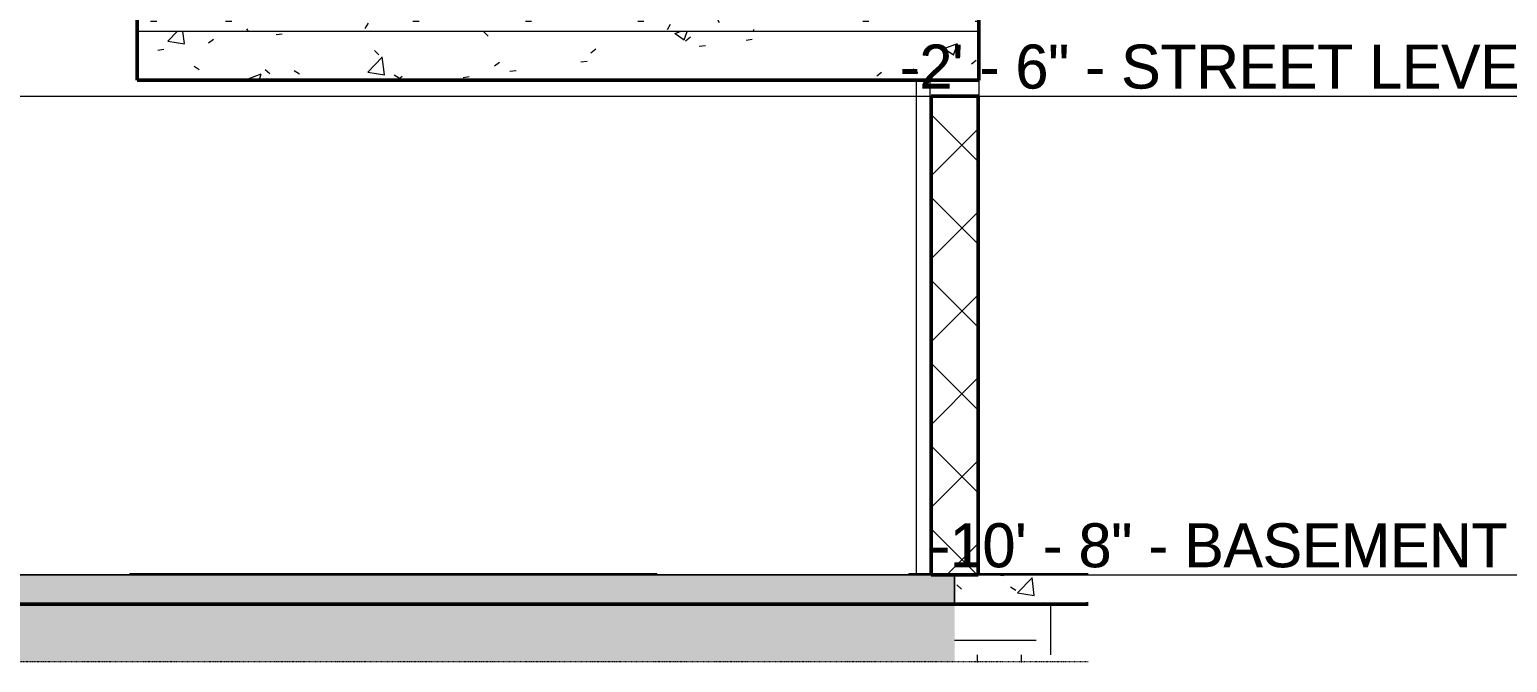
# Model space of a CAD drawing. Header units: inches. Extents: x -4169 to 1833, y -300 to 585.
# Drawn here: x -2127.9 to -1825, y -145.9 to -16.4 of the extents above; entities that cross this region are included whole.
import ezdxf

# ---------------------------------------------------------------- set-up
doc = ezdxf.new("R2010")
doc.units = ezdxf.units.IN
doc.header["$MEASUREMENT"] = 0
doc.linetypes.add('Aligning Line 1_8_', pattern=[0.25, 0.125, -0.125])
doc.linetypes.add('Grid Line 1_2_', pattern=[0.875, 0.5, -0.125, 0.125, -0.125])
for name, color, linetype, lineweight in [('0-1', 7, 'Continuous', 5), ('0-2', 9, 'Continuous', 13), ('0-6', 10, 'Continuous', 13), ('A-FLOR-2', 192, 'Continuous', 50), ('A-FLOR-LEVL', 51, 'Continuous', 9), ('A-FLOR-LEVL-1', 51, 'Grid Line 1_2_', 9), ('A-FLOR-MCUT', 51, 'Continuous', 13), ('A-FLOR-PATT-1', 8, 'Continuous', 9), ('A-GENM-1', 253, 'Continuous', 9), ('A-GENM-2', 7, 'Continuous', 9), ('A-WALL-PATT-5', 111, 'Continuous', 9), ('C-BLDG-PADS-1', 253, 'Continuous', 9), ('C-BLDG-PADS-2', 10, 'Continuous', 13), ('C-TOPO', 7, 'Continuous', 9), ('C-TOPO-1', 250, 'Continuous', 50), ('G-ANNO-SYMB', 111, 'Aligning Line 1_8_', 9), ('S-FNDN', 32, 'Continuous', 13), ('S-FNDN-1', 9, 'Continuous', 13), ('S-FNDN-2', 32, 'Continuous', 50)]:
    doc.layers.add(name, color=color, linetype=linetype, lineweight=lineweight)
doc.styles.add('Century Gothic', font='ufonts.com_century-gothic.ttf', dxfattribs={"height": 9})
pattern_1 = [(0, (-3769.654, 146.633), (24, 24), [24, -24]), (0, (-3769.654, 155.633), (24, 24), [24, -24]), (0, (-3769.654, 164.633), (24, 24), [24, -24]), (90, (-3766.654, 167.633), (-24, 24), [24, -24]), (90, (-3757.654, 167.633), (-24, 24), [24, -24]), (90, (-3748.654, 167.633), (-24, 24), [24, -24])]
pattern_2 = [(50, (-3769.654, 146.633), (27.5427, -2.40992), [2.88, -31.68]), (355, (-3769.654, 146.633), (-5.32784, 28.88427), [2.304, -25.344]), (100.451, (-3767.36, 146.432), (22.2153, 26.47393), [2.448, -26.924]), (46.184, (-3769.654, 154.313), (40.9819, -6.3564), [4.32, -47.52]), (96.636, (-3766.24, 153.784), (35.89075, 37.4062), [3.671, -40.386]), (351.184, (-3769.654, 154.313), (35.891, 37.4062), [3.456, -38.016]), (21, (-3765.814, 152.393), (22.92104, -15.46073), [2.88, -31.68]), (326, (-3765.814, 152.393), (9.34353, 27.84574), [2.304, -25.344]), (71.451, (-3763.904, 151.105), (32.26477, 12.38442), [2.448, -26.924]), (37.5, (-3769.654, 146.633), (0.466855, 12.782707), [1.267, -23.77, 1.267, -24.461, -25.44]), (37.5, (-3769.654, 146.633), (0.466855, 12.782707), [-50.765, 1.267, -24.173]), (7.5, (-3769.654, 146.633), (10.10159, 15.14509), [1.267, -13.402, 1.267, -23.194, -9.696]), (7.5, (-3769.654, 146.633), (10.10159, 15.14509), [-39.13, 1.267, -8.429]), (327.5, (-3778.217, 146.633), (20.49916, -0.86578), [1.267, -8.333, 1.267, -28.685, -39.744]), (327.5, (-3778.217, 146.633), (20.49916, -0.86578), [-39.552, 1.267, -38.477]), (317.5, (-3782.057, 146.633), (22.39478, 3.84429), [1.267, -11.213, 1.267, -18.624, -28.224]), (317.5, (-3782.057, 146.633), (22.39478, 3.84429), [-32.371, 1.267, -26.957])]

# ---------------------------------------------------------------- blocks, each defined once
blk = doc.blocks.new('Parking_Stall_Multiple - STANDARD-1626801-BUILDING SECTION - NORTH_SOUTH THRU PARKING RAMP - LOOKING WEST')
at = {"layer": 'A-GENM-1'}
for p, q in [((-1947.72, -127.75), (-1944.72, -127.75)), ((-1947.72, -127.75), (-1947.72, -128)), ((-1944.72, -127.75), (-1943.32, -127.75)), ((-1944.72, -127.75), (-1944.72, -128)), ((-1933.32, -127.75), (-1910.95, -127.75))]:
    blk.add_line(p, q, dxfattribs=at)
blk = doc.blocks.new('CTR - 2nd Phase_rvt-1-BUILDING SECTION - NORTH_SOUTH THRU PARKING RAMP - LOOKING WEST')
at = {"layer": 'A-FLOR-LEVL-1'}
for p, q in [((-4168.71, -30), (-1814.21, -30)), ((-4168.71, -128), (-1814.21, -128))]:
    blk.add_line(p, q, dxfattribs=at)
at = {"layer": 'S-FNDN-1'}
blk.add_line((-1946.22, -26.75), (-1946.22, -127.75), dxfattribs=at)
at = {"layer": '0-2'}
blk.add_blockref('Parking_Stall_Multiple - STANDARD-1626801-BUILDING SECTION - NORTH_SOUTH THRU PARKING RAMP - LOOKING WEST', (0, 0), dxfattribs=at)
at = {"layer": 'A-FLOR-LEVL', "char_height": 9, "attachment_point": 1, "style": 'Century Gothic'}
for s, insert, width in [('-2\' - 6" - STREET LEVEL', (-1949.56, -19.45), 150.288), ('-10\' - 8" - BASEMENT', (-1943.33, -117.45), 142.713)]:
    blk.add_mtext(s, dxfattribs=dict(at, insert=insert, width=width))
blk = doc.blocks.new('CTR  - Topography_rvt-1-BUILDING SECTION - NORTH_SOUTH THRU PARKING RAMP - LOOKING WEST')
at = {"layer": 'C-BLDG-PADS-1'}
h = blk.add_hatch(dxfattribs=at)
h.set_pattern_fill('FP_2', color=256, style=0, pattern_type=2)
h.set_pattern_definition(pattern_2)
h.paths.add_polyline_path([(-1978.48, -134), (-1938.32, -134), (-1938.32, -128), (-3824.32, -128), (-3824.32, -134), (-2046.02, -134)], flags=0)
h = blk.add_hatch(dxfattribs=at)
h.set_pattern_fill('FP_2', color=256, style=0, pattern_type=2)
h.set_pattern_definition(pattern_2)
h.paths.add_polyline_path([(-1910.95, -134), (-1910.95, -128), (-1938.32, -128), (-1938.32, -134)], flags=0)
at = {"layer": 'C-TOPO'}
h = blk.add_hatch(dxfattribs=at)
h.set_pattern_fill('FP_11', color=256, style=0, pattern_type=2)
h.set_pattern_definition(pattern_1)
h.paths.add_polyline_path([(-1959.73, -145.93), (-1938.32, -145.93), (-1938.32, -134.01), (-3812.32, -134.01), (-3812.32, -145.93), (-1978.48, -145.93)], flags=0)
h = blk.add_hatch(dxfattribs=at)
h.set_pattern_fill('FP_11', color=256, style=0, pattern_type=2)
h.set_pattern_definition(pattern_1)
h.paths.add_polyline_path([(-1938.32, -145.93), (-1910.95, -145.93), (-1910.95, -134.01), (-1938.32, -134.01)], flags=0)
at = {"layer": 'A-FLOR-LEVL-1'}
blk.add_line((-4168.71, -128), (-1814.21, -128), dxfattribs=at)
at = {"layer": 'C-BLDG-PADS-2'}
for p, q in [((-1938.32, -128), (-3824.32, -128)), ((-1938.32, -134), (-1938.32, -128)), ((-1910.95, -128), (-1938.32, -128)), ((-1938.32, -128), (-1938.32, -134)), ((-3824.32, -134), (-1938.32, -134)), ((-1938.32, -134), (-1910.95, -134))]:
    blk.add_line(p, q, dxfattribs=at)
at = {"layer": 'C-TOPO'}
for p in [(-2344.09, -134.01), (-1910.95, -134.01)]:
    blk.add_line(p, (-1938.32, -134.01), dxfattribs=at)
at = {"layer": 'C-TOPO-1'}
for p, q in [((-2344.09, -134.01), (-1938.32, -134.01)), ((-1938.32, -134.01), (-1910.95, -134.01))]:
    blk.add_line(p, q, dxfattribs=at)
at = {"layer": 'A-FLOR-LEVL', "insert": (-1943.33, -117.45), "char_height": 9, "width": 142.713, "attachment_point": 1, "style": 'Century Gothic'}
blk.add_mtext('-10\' - 8" - BASEMENT', dxfattribs=at)
blk = doc.blocks.new('Parking_Stall_Multiple - STANDARD-1983942-BUILDING SECTION - NORTH_SOUTH THRU PARKING RAMP - LOOKING WEST')
at = {"layer": 'A-GENM-2'}
for p, q in [((-2107.32, -127.75), (-2104.32, -127.75)), ((-2107.32, -127.75), (-2107.32, -128)), ((-2104.32, -127.75), (-2002.32, -127.75)), ((-2104.32, -127.75), (-2104.32, -128)), ((-2002.32, -127.75), (-1999.32, -127.75)), ((-2002.32, -127.75), (-2002.32, -128)), ((-1999.32, -128), (-1999.32, -127.75))]:
    blk.add_line(p, q, dxfattribs=at)
blk = doc.blocks.new('CTR - 1st Phase - Common Walls_rvt-1-BUILDING SECTION - NORTH_SOUTH THRU PARKING RAMP - LOOKING WEST')
at = {"layer": 'A-FLOR-LEVL-1'}
for p, q in [((-4168.71, -30), (-1814.21, -30)), ((-4168.71, -128), (-1814.21, -128))]:
    blk.add_line(p, q, dxfattribs=at)
at = {"layer": '0-6'}
blk.add_blockref('Parking_Stall_Multiple - STANDARD-1983942-BUILDING SECTION - NORTH_SOUTH THRU PARKING RAMP - LOOKING WEST', (0, 0), dxfattribs=at)
at = {"layer": 'A-FLOR-LEVL', "char_height": 9, "attachment_point": 1, "style": 'Century Gothic'}
for s, insert, width in [('-2\' - 6" - STREET LEVEL', (-1949.56, -19.45), 150.288), ('-10\' - 8" - BASEMENT', (-1943.33, -117.45), 142.713)]:
    blk.add_mtext(s, dxfattribs=dict(at, insert=insert, width=width))

msp = doc.modelspace()

# ---------------------------------------------------------------- hatches: boundary and pattern name
at = {"layer": 'A-FLOR-PATT-1'}
h = msp.add_hatch(dxfattribs=at)
h.set_pattern_fill('FP_1', color=256, style=0, pattern_type=2)
h.set_pattern_definition([(0, (-3769.654, 146.633), (30.72, 7.68), [1.267, -21.773, 1.267, -21.773, -122.88]), (0, (-3769.654, 146.633), (30.72, 7.68), [-46.08, 1.267, -44.813, 1.267, -21.773, -53.76]), (0, (-3769.654, 146.633), (30.72, 7.68), [-115.2, 1.267, -14.093, 1.267, -37.133]), (120, (-3758.134, 150.473), (-22.011075, 22.7643), [1.267, -21.773, 1.267, -21.773, -122.88]), (120, (-3758.134, 150.473), (-22.011075, 22.7643), [-46.08, 1.267, -44.813, 1.267, -21.773, -53.76]), (120, (-3758.134, 150.473), (-22.011075, 22.7643), [-115.2, 1.267, -14.093, 1.267, -37.133]), (240, (-3754.294, 165.833), (-8.708925, -30.4443), [1.267, -21.773, 1.267, -21.773, -122.88]), (240, (-3754.294, 165.833), (-8.708925, -30.4443), [-46.08, 1.267, -44.813, 1.267, -21.773, -53.76]), (240, (-3754.294, 165.833), (-8.708925, -30.4443), [-115.2, 1.267, -14.093, 1.267, -37.133])])
h.paths.add_polyline_path([(-2105.8237, -16.75), (-1933.3237, -16.75), (-1933.3237, -13.75), (-2105.8237, -13.75)], flags=0)
h = msp.add_hatch(dxfattribs=at)
h.set_pattern_fill('FP_2', color=256, style=0, pattern_type=2)
h.set_pattern_definition(pattern_2)
h.paths.add_polyline_path([(-2105.8237, -26.75), (-1933.3237, -26.75), (-1933.3237, -16.75), (-2105.8237, -16.75), (-2105.8237, -19.751)], flags=0)
at = {"layer": 'A-WALL-PATT-5'}
h = msp.add_hatch(dxfattribs=at)
h.set_pattern_fill('FP_10', color=256, style=0, pattern_type=2)
h.set_pattern_definition([(45, (-3769.654, 146.633), (-8.48528, 8.48528), []), (135, (-3769.654, 146.633), (-8.48528, -8.48528), [])])
h.paths.add_polyline_path([(-1943.1362, -128), (-1933.5112, -128), (-1933.5112, -30), (-1943.1362, -30), (-1943.1362, -103.868)], flags=0)

# ---------------------------------------------------------------- linework, layer by layer
at = {"layer": 'A-FLOR-2'}
for p, q in [((-1933.3237, -26.75), (-1933.3237, -1)), ((-2105.8237, -13.75), (-2105.8237, -26.75)), ((-2105.8237, -26.75), (-1933.3237, -26.75))]:
    msp.add_line(p, q, dxfattribs=at)
at = {"layer": 'A-FLOR-LEVL-1'}
for p, q in [((-4167.9645, -30), (-1814.099, -30)), ((-4167.9645, -128), (-1814.099, -128))]:
    msp.add_line(p, q, dxfattribs=at)
at = {"layer": 'A-FLOR-MCUT'}
msp.add_line((-1933.3237, -16.75), (-2105.8237, -16.75), dxfattribs=at)
at = {"layer": 'G-ANNO-SYMB'}
msp.add_line((-1910.9479, -145.8387), (-4072.0519, -145.8387), dxfattribs=at)
at = {"layer": 'S-FNDN'}
for p, q in [((-1943.3237, -128), (-1943.3237, -26.75)), ((-1933.3237, -26.75), (-1933.3237, -128))]:
    msp.add_line(p, q, dxfattribs=at)
at = {"layer": 'S-FNDN-2'}
for p, q in [((-1933.5112, -30), (-1943.1362, -30)), ((-1943.1362, -30), (-1943.1362, -128)), ((-1933.5112, -128), (-1933.5112, -30)), ((-1943.1362, -128), (-1933.5112, -128))]:
    msp.add_line(p, q, dxfattribs=at)

# ---------------------------------------------------------------- block references
at = {"layer": '0-1'}
for name in ['CTR - 2nd Phase_rvt-1-BUILDING SECTION - NORTH_SOUTH THRU PARKING RAMP - LOOKING WEST', 'CTR - 1st Phase - Common Walls_rvt-1-BUILDING SECTION - NORTH_SOUTH THRU PARKING RAMP - LOOKING WEST', 'CTR  - Topography_rvt-1-BUILDING SECTION - NORTH_SOUTH THRU PARKING RAMP - LOOKING WEST']:
    msp.add_blockref(name, (0, 0), dxfattribs=at)

# ---------------------------------------------------------------- texts
at = {"layer": 'A-FLOR-LEVL', "char_height": 9, "attachment_point": 1, "style": 'Century Gothic'}
for s, insert, width in [('-2\' - 6" - STREET LEVEL', (-1949.4555, -19.4492), 150.288), ('-10\' - 8" - BASEMENT', (-1943.2193, -117.4492), 142.713)]:
    msp.add_mtext(s, dxfattribs=dict(at, insert=insert, width=width))

doc.saveas('drawing.dxf')
